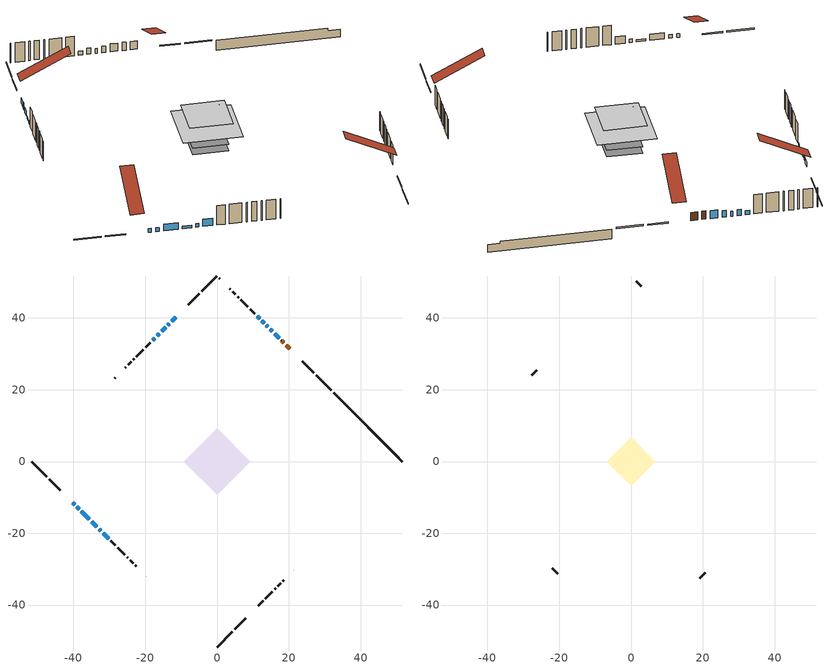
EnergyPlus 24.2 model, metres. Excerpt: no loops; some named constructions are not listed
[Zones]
conditioned space
 floor adiabatic (AdiabaticFloorConstruction): -9.31,0 0,9.31 9.31,0 0,-9.31 z3.23
 floor foundation (Slab1 construction): -5.55,0 0,5.55 5.55,0 0,-5.55 z-1.65
 floor foundation (Slab2 construction): -5.57,0 0,5.57 5.57,0 0,-5.57 z0
 wall outside (RimJoist1 construction): 0,-51.7 4.23,-47.47 / -51.7,0 -47.47,-4.23 / 0,51.7 -4.23,47.47 / 31.86,19.84 27.63,24.07 z0.79:1.09
 wall outside (RimJoist2 construction): 4.89,-46.81 8.05,-43.65 / -46.81,-4.89 -43.65,-8.05 / -4.89,46.81 -8.05,43.65 / 26.98,24.73 23.81,27.89 z0.79:1.09
 wall outside (AdiabaticWallConstruction 1): 20.31,31.4 19.26,32.45 / 18.6,33.1 17.98,33.73 z0.79:2.82
 wall outside (AdiabaticWallConstruction): -40.15,-11.56 -39.71,-11.99 / -39.06,-12.65 -38.45,-13.26 z0.79:1.71; 17.32,34.38 16.1,35.6 z0.79:2.8; 15.44,36.26 14.79,36.92 / -37.79,-13.91 -35.56,-16.14 z0.79:2.37; -11.56,40.14 -12.67,39.03 / -14.32,37.38 -15.43,36.27 / 14.13,37.57 13.78,37.93 z0.79:2.01; -13.33,38.37 -13.66,38.04 z0.79:2.58; -16.09,35.61 -16.68,35.03 / -17.33,34.37 -17.91,33.8 z0.79:1.33; -34.9,-16.8 -33.46,-18.25 z0.79:1.35; -32.8,-18.9 -32.41,-19.3 z0.79:1.68; -31.75,-19.95 -30.23,-21.47 z0.79:2.61; 13.12,38.58 12.51,39.19 z0.79:2.3; 11.85,39.85 11.21,40.49 z0.79:1.77
 wall outside (Wall1 construction): 11.56,-40.14 12.83,-38.87 / -29.58,-22.13 -28.3,-23.4 / -18.56,33.14 -19.84,31.86 / 10.55,41.15 9.28,42.43 z0.79:5.67
 wall outside (Wall2 construction): 13.49,-38.21 15.44,-36.26 / -27.64,-24.06 -25.69,-26.01 / -20.5,31.21 -22.45,29.26 / 8.62,43.08 6.67,45.03 z0.79:5.67
 wall outside (Wall3 construction): 16.1,-35.6 16.31,-35.4 / -25.04,-26.67 -24.83,-26.87 / -23.1,28.6 -23.31,28.39 / 6.01,45.69 5.81,45.9 z0.79:5.67
 wall outside (Wall4 construction): 16.96,-34.74 17.74,-33.97 / -24.17,-27.53 -23.4,-28.31 / -23.97,27.74 -24.74,26.96 / 5.15,46.55 4.37,47.33 z0.79:5.67
 wall outside (Wall5 construction): 18.39,-33.31 18.57,-33.13 / -22.74,-28.96 -22.56,-29.14 / -25.4,26.3 -25.57,26.13 / 3.72,47.99 3.54,48.16 z0.79:5.67
 wall outside (Wall8 construction): 21.36,-30.35 21.46,-30.25 / -19.78,-31.93 -19.68,-32.02 / -28.36,23.34 -28.46,23.24 / 0.76,50.95 0.66,51.05 z0.79:5.67
 wall foundation (FoundationWall1 construction): 32.52,19.18,-1.65 32.52,19.18,0.79 49.79,1.92,0.79 49.79,1.92,0.24 51.7,0,0.24 51.7,0,-1.65
 window (WindowConstruction 12): -40.14,-11.56 -39.71,-11.99 z0.79:1.7
 window (WindowConstruction 7): 17.32,34.38 16.1,35.6 z0.79:2.8
 window (WindowConstruction 8): 15.44,36.26 14.79,36.92 z0.79:2.37
 window (WindowConstruction 9): -11.56,40.14 -12.67,39.03 z0.79:2.01
 window (WindowConstruction 10): -13.33,38.37 -13.66,38.04 z0.79:2.58
 window (WindowConstruction 11): -14.32,37.38 -15.43,36.27 z0.79:2.01
 window (WindowConstruction 13): 14.13,37.57 13.78,37.93 z0.79:2.01
 window (WindowConstruction 14): -16.09,35.61 -16.67,35.03 z0.79:1.32
 window (WindowConstruction 15): -17.33,34.37 -17.91,33.8 z0.79:1.32
 window (WindowConstruction): -39.06,-12.65 -38.45,-13.26 z0.79:1.7
 window (WindowConstruction 1): -37.79,-13.91 -35.56,-16.14 z0.79:2.37
 window (WindowConstruction 2): -34.9,-16.8 -33.46,-18.25 z0.79:1.35
 window (WindowConstruction 3): -32.8,-18.9 -32.41,-19.3 z0.79:1.68
 window (WindowConstruction 4): -31.75,-19.95 -30.23,-21.47 z0.79:2.61
 window (WindowConstruction 5): 13.12,38.58 12.51,39.19 z0.79:2.3
 window (WindowConstruction 6): 11.85,39.85 11.21,40.49 z0.79:1.77
 door (Door): 20.31,31.4 19.26,32.45 z0.79:2.82
 door (Door 1): 18.6,33.1 17.98,33.73 z0.79:2.82
 ceiling adiabatic (AdiabaticFloorConstruction): 0,-9.31 9.31,0 0,9.31 -9.31,0 z3.23
attic - vented
 floor to conditioned space (Floor1 construction Reversed): -6.79,0 0,6.79 6.79,0 0,-6.79 z5.67
 floor to conditioned space (Floor2 construction Reversed): -4.76,0 0,4.76 4.76,0 0,-4.76 z5.67
 wall outside (Wall6 construction): 19.23,-32.48 20.7,-31 / -21.91,-29.8 -20.43,-31.27 / -26.23,25.47 -27.7,24 / 2.89,48.82 1.41,50.29 z0.79:5.67
 roof outside (Roof1 construction): 10.9,-40.8,5.67 3.06,-32.96,11.21 0.87,-35.15,11.21 8.71,-42.99,5.67; -40.8,-10.9,5.67 -32.96,-3.06,11.21 -35.15,-0.87,11.21 -42.99,-8.71,5.67; -10.9,40.8,5.67 -3.06,32.96,11.21 -0.87,35.15,11.21 -8.71,42.99,5.67; 20.96,30.74,5.67 13.12,22.9,11.21 15.31,20.71,11.21 23.15,28.55,5.67
[Material] Roughness=Rough; Thermal Absorptance=0.9
Name | Thickness {m} | Conductivity {W/m-K} | Density {kg/m3} | Specific Heat {J/kg-K} | Solar Absorptance | Visible Absorptance
ceiling loosefill ins | 0.169333 | 0.0480833 | 16.02 | 1046.75 | 0.7 | 0.7
ceiling stud and cavity | 0.1397 | 0.0932282 | 65.682 | 1177.47 | 0.7 | 0.7
ceiling stud and cavity 1 | 0.1397 | 0.0937792 | 65.682 | 1177.47 | 0.7 | 0.7
gypsum board | 0.0127 | 0.160291 | 801 | 837.4 | 0.6 | 0.6
[Construction]
Floor1 construction: ceiling loosefill ins, ceiling stud and cavity, gypsum board
Floor2 construction: ceiling loosefill ins, ceiling stud and cavity 1, gypsum board
[EnergyManagementSystem:Program]
infil_program: Set p_m = 0.14; Set p_s = 0.22; Set s_m = 270; Set s_s = 370; Set z_m = 9.99744; Set z_s = 4.745999476269495; Set f_t = (((s_m/z_m)^p_m)*((z_s/s_s)^p_s)); Set Tdiff = tin_s-tout_s; Set dT = @Abs Tdiff; Set c = 0.1486; Set Cs = 0.0936; Set Cw = 0.1502; Set n = 0.65; Set sft = (f_t*0.54); Set temp1 = ((c*Cw)*((sft*site_vw_s)^(2*n)))^2; Set Qinf = (((c*Cs*(dT^n))^2)+temp1)^0.5; Set Qinf = (@Max Qinf 0); Set mech_vent_house_fan_sensible_load_act = 0.0; Set mech_vent_house_fan_latent_load_act = 0.0; Set OASupInPb = out_pb_s; Set OASupInTemp = tout_s; Set OASupInW = out_wt_s; Set OASupRho = (@RhoAirFnPbTdbW OASupInPb OASupInTemp OASupInW); Set OASupCp = (@CpAirFnW OASupInW); Set OASupInEnth = (@HFnTdbW OASupInTemp OASupInW); Set ZoneTemp = tin_s; Set ZoneW = win_s; Set ZoneCp = (@CpAirFnW ZoneW); Set ZoneAirEnth = (@HFnTdbW ZoneTemp ZoneW); Set mech_vent_house_fan_cfis_act = 0.0; Set QWHV_cfis_sup = 0.0; Set QWHV_cfis_suppl_sup = 0.0; Set QWHV_cfis_suppl_exh = 0.0; Set Qrange = 0; Set Qbath = 0; Set Qdryer = 0; Set Qdryer = Qdryer + 0.0001 * clothes_dryer_exhaust_0_sch_s; Set QWHV_sup = 0.0; Set QWHV_exh = 0.0071; Set Qsupply = QWHV_sup + QWHV_cfis_sup + QWHV_cfis_suppl_sup; Set Qexhaust = Qrange + Qbath + Qdryer + QWHV_exh + QWHV_cfis_suppl_exh; Set Qfan = (@Max Qexhaust Qsupply); Set Qducts = 0; If Qducts < 0; Set Qsupply = Qsupply - Qducts; Else; Set Qexhaust = Qexhaust + Qducts; EndIf; Set Qfan_with_ducts = (@Max Qexhaust Qsupply); Set Qimb = (@Abs (Qsupply - Qexhaust)); If Qinf + Qimb > 0; Set Qtot = Qfan_with_ducts + (Qinf^2) / (Qinf + Qimb); Else; Set Qtot = Qfan_with_ducts; EndIf; Set Qinf_adj = Qtot - Qfan; Set infil_flow_act = Qinf_adj; Set infil_program_Qinf = Qinf_adj; Set infil_program_Qfan = Qfan; Set Qload = Qfan; Set Effectiveness_Sens = 0.0; Set Effectiveness_Lat = 0.0; Set Fan_MFR = Qload * OASupRho; Set ZoneInEnth = OASupInEnth; Set ZoneInTemp = OASupInTemp; Set FanTotalToCond = Fan_MFR * (ZoneInEnth - ZoneAirEnth); Set FanSensToCond = Fan_MFR * ZoneCp * (ZoneInTemp - ZoneTemp); Set FanLatToCond = FanTotalToCond - FanSensToCond; Set mech_vent_house_fan_sensible_load_act = mech_vent_house_fan_sensible_load_act + FanSensToCond; Set mech_vent_house_fan_latent_load_act = mech_vent_house_fan_latent_load_act + FanLatToCond
natural_vent_program: Set Tin = tin_s; Set Tout = tout_s; Set Wout = out_wt_s; Set Pbar = out_pb_s; Set Phiout = (@RhFnTdbWPb Tout Wout Pbar); Set MaxHR = 0.0115; Set Tnvsp = (htg_sp_s + clg_sp_s) / 2; Set NVavail = natural_vent_s; Set ClgSsnAvail = cool_season; Set Qnv = 0; Set Qwhf = 0; Set whole_house_fan_mix_act = 0; Set whole_house_fan_act = 0; If ((Wout < MaxHR) && (Tin > Tout) && (Tin > Tnvsp) && (ClgSsnAvail > 0)); Set WHF_Flow = 0; Set Adj = (Tin-Tnvsp)/(Tin-Tout); Set Adj = (@Min Adj 1); Set Adj = (@Max Adj 0); If (WHF_Flow > 0); Set Qwhf = WHF_Flow*Adj; Set whole_house_fan_mix_act = WHF_Flow*Adj; Set WHF_W = 0; Set whole_house_fan_act = WHF_W*Adj; ElseIf (NVavail > 0); Set NVArea = 0.0; Set Cs = 0.00017456044466901234; Set Cw = 3.092922551684971e-05; Set Tdiff = Tin-Tout; Set dT = (@Abs Tdiff); Set Vwind = site_vw_s; Set SGNV = NVArea*Adj*((((Cs*dT)+(Cw*(Vwind^2)))^0.5)/1000); Set MaxNV = 3.261666535750657; Set Qnv = (@Min SGNV MaxNV); EndIf; EndIf; Set natural_vent_flow_act = Qnv; Set whole_house_fan_flow_act = Qwhf; Set natural_vent_program_Qnv = Qnv; Set natural_vent_program_Qwhf = Qwhf
total_airflows_program: Set total_infil_flow_rate = 0; Set total_mechvent_flow_rate = 0; Set total_natvent_flow_rate = 0; Set total_whf_flow_rate = 0; Set total_infil_flow_rate = total_infil_flow_rate + (infil_program_Qinf * 1); Set total_mechvent_flow_rate = total_mechvent_flow_rate + (infil_program_Qfan * 1); Set total_natvent_flow_rate = total_natvent_flow_rate + (natural_vent_program_Qnv * 1); Set total_whf_flow_rate = total_whf_flow_rate + (natural_vent_program_Qwhf * 1)
total_loads_program: Set loads_htg_tot = 0; Set loads_clg_tot = 0; If htg_load_cond > 0; Set loads_htg_tot = loads_htg_tot + (htg_load_cond - clg_load_cond) * 1.0; EndIf; Set loads_htg_tot = (@Max loads_htg_tot 0); If clg_load_cond > 0; Set loads_clg_tot = loads_clg_tot + (clg_load_cond - htg_load_cond) * 0.0; EndIf; Set loads_clg_tot = (@Max loads_clg_tot 0)
unit_heater_supply_fan_disaggregate_program: Set unit_heater_supply_fan_primary_htg = 0; If unit_heater_htg_coil_s > 0; Set unit_heater_supply_fan_primary_htg = unit_heater_supply_fan_s; EndIf
unmet_hours_program: Set htg_unmet_hours = 0; Set clg_unmet_hours = 0; Set unit_htg_unmet_hours = 0; If ((DayOfYear >= 1) && (DayOfYear <= 365)); Set unit_htg_unmet_hours = unit_htg_unmet_hours + conditioned_space_htg_unmet_s; If unit_htg_unmet_hours > htg_unmet_hours; Set htg_unmet_hours = unit_htg_unmet_hours; EndIf; EndIf
water_heater_EC_adj: If WarmupFlag == 0; Set dhw_e_cons = water_heater_energy + water_heater_on_cycle_parasitic + water_heater_off_cycle_parasitic; Set water_heater_ec_adj_act = 0.0 * dhw_e_cons / 1; EndIf
[EnergyManagementSystem:ProgramCallingManager]
component_loads_program_calling_manager: EndOfZoneTimestepAfterZoneReporting; component_loads_program
fridge_schedule_program_calling_manager: BeginZoneTimestepAfterInitHeatBalance; fridge_schedule_program
infil_program_calling_manager: BeginZoneTimestepAfterInitHeatBalance; infil_program
natural_vent_program_calling_manager: BeginZoneTimestepAfterInitHeatBalance; natural_vent_program
total_airflows_program_calling_manager: EndOfZoneTimestepAfterZoneReporting; total_airflows_program
total_loads_program_calling_manager: EndOfZoneTimestepAfterZoneReporting; total_loads_program
unit_heater_supply_fan_disaggregate_program_calling_manager: EndOfSystemTimestepBeforeHVACReporting; unit_heater_supply_fan_disaggregate_program
unmet_hours_program_calling_manager: EndOfZoneTimestepBeforeZoneReporting; unmet_hours_program
water_heater_EC_adj_ProgramManager: EndOfSystemTimestepBeforeHVACReporting; water_heater_EC_adj
[EnergyManagementSystem:OutputVariable] Type of Data in Variable=Summed
Name | EMS Variable | Update Frequency | EMS Program or Subroutine | Units
unit heater supply fan disaggregate htg primary | unit_heater_supply_fan_primary_htg | SystemTimestep | unit_heater_supply_fan_disaggregate_program | J
loads_htg_tot_peakload_outvar; loads_htg_tot_annual_outvar; Energy Management System Output Variable 1; Energy Management System Output Variable 45 | loads_htg_tot | ZoneTimestep | total_loads_program | J
loads_clg_tot_peakload_outvar; loads_clg_tot_annual_outvar; Energy Management System Output Variable 2; Energy Management System Output Variable 46 | loads_clg_tot | ZoneTimestep | total_loads_program | J
htg_unmet_hours_annual_outvar; Energy Management System Output Variable 3 | htg_unmet_hours | ZoneTimestep | unmet_hours_program | hr
clg_unmet_hours_annual_outvar; Energy Management System Output Variable 4 | clg_unmet_hours | ZoneTimestep | unmet_hours_program | hr
loads_htg_roofs_annual_outvar; Energy Management System Output Variable 5 | loads_htg_roofs | ZoneTimestep | component_loads_program | J
loads_htg_ceilings_annual_outvar; Energy Management System Output Variable 6 | loads_htg_ceilings | ZoneTimestep | component_loads_program | J
loads_htg_walls_annual_outvar; Energy Management System Output Variable 7 | loads_htg_walls | ZoneTimestep | component_loads_program | J
loads_htg_rim_joists_annual_outvar; Energy Management System Output Variable 8 | loads_htg_rim_joists | ZoneTimestep | component_loads_program | J
loads_htg_foundation_walls_annual_outvar; Energy Management System Output Variable 9 | loads_htg_foundation_walls | ZoneTimestep | component_loads_program | J
loads_htg_doors_annual_outvar; Energy Management System Output Variable 10 | loads_htg_doors | ZoneTimestep | component_loads_program | J
loads_htg_windows_conduction_annual_outvar; Energy Management System Output Variable 11 | loads_htg_windows_conduction | ZoneTimestep | component_loads_program | J
loads_htg_windows_solar_annual_outvar; Energy Management System Output Variable 12 | loads_htg_windows_solar | ZoneTimestep | component_loads_program | J
loads_htg_skylights_conduction_annual_outvar; Energy Management System Output Variable 13 | loads_htg_skylights_conduction | ZoneTimestep | component_loads_program | J
loads_htg_skylights_solar_annual_outvar; Energy Management System Output Variable 14 | loads_htg_skylights_solar | ZoneTimestep | component_loads_program | J
loads_htg_floors_annual_outvar; Energy Management System Output Variable 15 | loads_htg_floors | ZoneTimestep | component_loads_program | J
loads_htg_slabs_annual_outvar; Energy Management System Output Variable 16 | loads_htg_slabs | ZoneTimestep | component_loads_program | J
loads_htg_internal_mass_annual_outvar; Energy Management System Output Variable 17 | loads_htg_internal_mass | ZoneTimestep | component_loads_program | J
loads_htg_infil_annual_outvar; Energy Management System Output Variable 18 | loads_htg_infil | ZoneTimestep | component_loads_program | J
loads_htg_natvent_annual_outvar; Energy Management System Output Variable 19 | loads_htg_natvent | ZoneTimestep | component_loads_program | J
loads_htg_mechvent_annual_outvar; Energy Management System Output Variable 20 | loads_htg_mechvent | ZoneTimestep | component_loads_program | J
loads_htg_whf_annual_outvar; Energy Management System Output Variable 21 | loads_htg_whf | ZoneTimestep | component_loads_program | J
loads_htg_ducts_annual_outvar; Energy Management System Output Variable 22 | loads_htg_ducts | ZoneTimestep | component_loads_program | J
loads_htg_intgains_annual_outvar; Energy Management System Output Variable 23 | loads_htg_intgains | ZoneTimestep | component_loads_program | J
loads_htg_lighting_annual_outvar; Energy Management System Output Variable 24 | loads_htg_lighting | ZoneTimestep | component_loads_program | J
loads_clg_roofs_annual_outvar; Energy Management System Output Variable 25 | loads_clg_roofs | ZoneTimestep | component_loads_program | J
loads_clg_ceilings_annual_outvar; Energy Management System Output Variable 26 | loads_clg_ceilings | ZoneTimestep | component_loads_program | J
loads_clg_walls_annual_outvar; Energy Management System Output Variable 27 | loads_clg_walls | ZoneTimestep | component_loads_program | J
loads_clg_rim_joists_annual_outvar; Energy Management System Output Variable 28 | loads_clg_rim_joists | ZoneTimestep | component_loads_program | J
loads_clg_foundation_walls_annual_outvar; Energy Management System Output Variable 29 | loads_clg_foundation_walls | ZoneTimestep | component_loads_program | J
loads_clg_doors_annual_outvar; Energy Management System Output Variable 30 | loads_clg_doors | ZoneTimestep | component_loads_program | J
loads_clg_windows_conduction_annual_outvar; Energy Management System Output Variable 31 | loads_clg_windows_conduction | ZoneTimestep | component_loads_program | J
loads_clg_windows_solar_annual_outvar; Energy Management System Output Variable 32 | loads_clg_windows_solar | ZoneTimestep | component_loads_program | J
loads_clg_skylights_conduction_annual_outvar; Energy Management System Output Variable 33 | loads_clg_skylights_conduction | ZoneTimestep | component_loads_program | J
loads_clg_skylights_solar_annual_outvar; Energy Management System Output Variable 34 | loads_clg_skylights_solar | ZoneTimestep | component_loads_program | J
loads_clg_floors_annual_outvar; Energy Management System Output Variable 35 | loads_clg_floors | ZoneTimestep | component_loads_program | J
loads_clg_slabs_annual_outvar; Energy Management System Output Variable 36 | loads_clg_slabs | ZoneTimestep | component_loads_program | J
loads_clg_internal_mass_annual_outvar; Energy Management System Output Variable 37 | loads_clg_internal_mass | ZoneTimestep | component_loads_program | J
loads_clg_infil_annual_outvar; Energy Management System Output Variable 38 | loads_clg_infil | ZoneTimestep | component_loads_program | J
loads_clg_natvent_annual_outvar; Energy Management System Output Variable 39 | loads_clg_natvent | ZoneTimestep | component_loads_program | J
loads_clg_mechvent_annual_outvar; Energy Management System Output Variable 40 | loads_clg_mechvent | ZoneTimestep | component_loads_program | J
loads_clg_whf_annual_outvar; Energy Management System Output Variable 41 | loads_clg_whf | ZoneTimestep | component_loads_program | J
loads_clg_ducts_annual_outvar; Energy Management System Output Variable 42 | loads_clg_ducts | ZoneTimestep | component_loads_program | J
loads_clg_intgains_annual_outvar; Energy Management System Output Variable 43 | loads_clg_intgains | ZoneTimestep | component_loads_program | J
loads_clg_lighting_annual_outvar; Energy Management System Output Variable 44 | loads_clg_lighting | ZoneTimestep | component_loads_program | J
[Schedule:Day:Interval]
interior lighting schedule day: No, 01:00, 0.108182, 04:00, 0.0901515, 05:00, 0.0991667, 06:00, 0.162273, 07:00, 0.270455, 08:00, 0.342576, 10:00, 0.369621, 11:00, 0.351591, 12:00, 0.333561, 13:00, 0.324545, 14:00, 0.31553, 15:00, 0.333561, 16:00, 0.369621, 17:00, 0.450758, 18:00, 0.585985, 19:00, 0.775303, 20:00, 0.955606, 21:00, 0.991667, 22:00, 0.712197, 23:00, 0.360606, 24:00, 0.162273
interior lighting schedule day 1: No, 01:00, 0.100909, 04:00, 0.0840909, 05:00, 0.0925, 06:00, 0.151364, 07:00, 0.252273, 08:00, 0.319545, 10:00, 0.344773, 11:00, 0.327955, 12:00, 0.311136, 13:00, 0.302727, 14:00, 0.294318, 15:00, 0.311136, 16:00, 0.344773, 17:00, 0.420455, 18:00, 0.546591, 19:00, 0.723182, 20:00, 0.891364, 21:00, 0.925, 22:00, 0.664318, 23:00, 0.336364, 24:00, 0.151364
interior lighting schedule day 2: No, 01:00, 0.0927273, 04:00, 0.0772727, 05:00, 0.085, 06:00, 0.139091, 07:00, 0.231818, 08:00, 0.293636, 10:00, 0.316818, 11:00, 0.301364, 12:00, 0.285909, 13:00, 0.278182, 14:00, 0.270455, 15:00, 0.285909, 16:00, 0.316818, 17:00, 0.386364, 18:00, 0.502273, 19:00, 0.664545, 20:00, 0.819091, 21:00, 0.85, 22:00, 0.610455, 23:00, 0.309091, 24:00, 0.139091
interior lighting schedule day 3: No, 01:00, 0.0845455, 04:00, 0.0704545, 05:00, 0.0775, 06:00, 0.126818, 07:00, 0.211364, 08:00, 0.267727, 10:00, 0.288864, 11:00, 0.274773, 12:00, 0.260682, 13:00, 0.253636, 14:00, 0.246591, 15:00, 0.260682, 16:00, 0.288864, 17:00, 0.352273, 18:00, 0.457955, 19:00, 0.605909, 20:00, 0.746818, 21:00, 0.775, 22:00, 0.556591, 23:00, 0.281818, 24:00, 0.126818
interior lighting schedule day 4: No, 01:00, 0.0763636, 04:00, 0.0636364, 05:00, 0.07, 06:00, 0.114545, 07:00, 0.190909, 08:00, 0.241818, 10:00, 0.260909, 11:00, 0.248182, 12:00, 0.235455, 13:00, 0.229091, 14:00, 0.222727, 15:00, 0.235455, 16:00, 0.260909, 17:00, 0.318182, 18:00, 0.413636, 19:00, 0.547273, 20:00, 0.674545, 21:00, 0.7, 22:00, 0.502727, 23:00, 0.254545, 24:00, 0.114545
interior lighting schedule day 5: No, 01:00, 0.0727273, 04:00, 0.0606061, 05:00, 0.0666667, 06:00, 0.109091, 07:00, 0.181818, 08:00, 0.230303, 10:00, 0.248485, 11:00, 0.236364, 12:00, 0.224242, 13:00, 0.218182, 14:00, 0.212121, 15:00, 0.224242, 16:00, 0.248485, 17:00, 0.30303, 18:00, 0.393939, 19:00, 0.521212, 20:00, 0.642424, 21:00, 0.666667, 22:00, 0.478788, 23:00, 0.242424, 24:00, 0.109091
interior lighting schedule day 6: No, 01:00, 0.0745455, 04:00, 0.0621212, 05:00, 0.0683333, 06:00, 0.111818, 07:00, 0.186364, 08:00, 0.236061, 10:00, 0.254697, 11:00, 0.242273, 12:00, 0.229848, 13:00, 0.223636, 14:00, 0.217424, 15:00, 0.229848, 16:00, 0.254697, 17:00, 0.310606, 18:00, 0.403788, 19:00, 0.534242, 20:00, 0.658485, 21:00, 0.683333, 22:00, 0.490758, 23:00, 0.248485, 24:00, 0.111818
interior lighting schedule day 7: No, 01:00, 0.08, 04:00, 0.0666667, 05:00, 0.0733333, 06:00, 0.12, 07:00, 0.2, 08:00, 0.253333, 10:00, 0.273333, 11:00, 0.26, 12:00, 0.246667, 13:00, 0.24, 14:00, 0.233333, 15:00, 0.246667, 16:00, 0.273333, 17:00, 0.333333, 18:00, 0.433333, 19:00, 0.573333, 20:00, 0.706667, 21:00, 0.733333, 22:00, 0.526667, 23:00, 0.266667, 24:00, 0.12
interior lighting schedule day 8: No, 01:00, 0.0890909, 04:00, 0.0742424, 05:00, 0.0816667, 06:00, 0.133636, 07:00, 0.222727, 08:00, 0.282121, 10:00, 0.304394, 11:00, 0.289545, 12:00, 0.274697, 13:00, 0.267273, 14:00, 0.259848, 15:00, 0.274697, 16:00, 0.304394, 17:00, 0.371212, 18:00, 0.482576, 19:00, 0.638485, 20:00, 0.78697, 21:00, 0.816667, 22:00, 0.586515, 23:00, 0.29697, 24:00, 0.133636
interior lighting schedule day 9: No, 01:00, 0.0972727, 04:00, 0.0810606, 05:00, 0.0891667, 06:00, 0.145909, 07:00, 0.243182, 08:00, 0.30803, 10:00, 0.332348, 11:00, 0.316136, 12:00, 0.299924, 13:00, 0.291818, 14:00, 0.283712, 15:00, 0.299924, 16:00, 0.332348, 17:00, 0.405303, 18:00, 0.526894, 19:00, 0.697121, 20:00, 0.859242, 21:00, 0.891667, 22:00, 0.640379, 23:00, 0.324242, 24:00, 0.145909
interior lighting schedule day 10: No, 01:00, 0.105455, 04:00, 0.0878788, 05:00, 0.0966667, 06:00, 0.158182, 07:00, 0.263636, 08:00, 0.333939, 10:00, 0.360303, 11:00, 0.342727, 12:00, 0.325152, 13:00, 0.316364, 14:00, 0.307576, 15:00, 0.325152, 16:00, 0.360303, 17:00, 0.439394, 18:00, 0.571212, 19:00, 0.755758, 20:00, 0.931515, 21:00, 0.966667, 22:00, 0.694242, 23:00, 0.351515, 24:00, 0.158182
interior lighting schedule day 11: No, 01:00, 0.109091, 04:00, 0.0909091, 05:00, 0.1, 06:00, 0.163636, 07:00, 0.272727, 08:00, 0.345455, 10:00, 0.372727, 11:00, 0.354545, 12:00, 0.336364, 13:00, 0.327273, 14:00, 0.318182, 15:00, 0.336364, 16:00, 0.372727, 17:00, 0.454545, 18:00, 0.590909, 19:00, 0.781818, 20:00, 0.963636, 21:00, 1, 22:00, 0.718182, 23:00, 0.363636, 24:00, 0.163636
interior lighting schedule default day; occupants schedule default day; clothes dryer schedule default day; cooking range schedule default day; misc plug loads schedule default day; general water use schedule default day; heating setpoint default day; cooling setpoint default day; clothes dryer exhaust 0 schedule default day; cooling season schedule day; cooling season schedule day 2; cooling season schedule default day; exterior lighting schedule default day; natural vent schedule default day: No, 24:00, 0
occupants schedule day: No, 05:00, 0.426829, 06:00, 0.719512, 07:00, 1, 08:00, 0.670732, 09:00, 0.329268, 14:00, 0.170732, 15:00, 0.231707, 16:00, 0.329268, 17:00, 0.5, 18:00, 0.670732, 19:00, 0.829268, 21:00, 1, 22:00, 0.853659, 23:00, 0.646341, 24:00, 0.426829
clothes dryer schedule day; clothes dryer exhaust 0 schedule day: No, 01:00, 0.123457, 02:00, 0.0740741, 03:00, 0.0493827, 04:00, 0.0246914, 05:00, 0.0493827, 06:00, 0.0740741, 07:00, 0.197531, 08:00, 0.395062, 09:00, 0.592593, 10:00, 0.839506, 11:00, 0.962963, 12:00, 1, 13:00, 0.91358, 14:00, 0.82716, 15:00, 0.716049, 16:00, 0.753086, 17:00, 0.679012, 18:00, 0.666667, 20:00, 0.62963, 21:00, 0.641975, 22:00, 0.666667, 23:00, 0.54321, 24:00, 0.296296
cooking range schedule day: No, 05:00, 0.0597015, 06:00, 0.11194, 07:00, 0.171642, 08:00, 0.291045, 11:00, 0.343284, 12:00, 0.402985, 13:00, 0.462687, 14:00, 0.343284, 15:00, 0.291045, 16:00, 0.402985, 17:00, 0.567164, 18:00, 1, 19:00, 0.850746, 20:00, 0.432836, 21:00, 0.291045, 22:00, 0.231343, 23:00, 0.171642, 24:00, 0.11194
misc plug loads schedule day: No, 06:00, 0.705882, 07:00, 0.745098, 08:00, 0.803922, 15:00, 0.823529, 16:00, 0.862745, 17:00, 0.921569, 18:00, 0.980392, 19:00, 1, 20:00, 0.980392, 21:00, 0.941176, 22:00, 0.862745, 23:00, 0.784314, 24:00, 0.72549
general water use schedule day: No, 01:00, 0.315068, 03:00, 0.287671, 04:00, 0.342466, 05:00, 0.369863, 06:00, 0.520548, 07:00, 0.60274, 08:00, 0.534247, 10:00, 0.506849, 11:00, 0.465753, 14:00, 0.479452, 15:00, 0.534247, 16:00, 0.589041, 17:00, 0.69863, 18:00, 0.876712, 19:00, 0.890411, 20:00, 0.986301, 21:00, 1, 22:00, 0.863014, 23:00, 0.616438, 24:00, 0.465753
heating setpoint day: No, 24:00, 21
cooling setpoint day: No, 24:00, 25
cooling season schedule day 1: No, 24:00, 1
exterior lighting schedule day: No, 01:00, 0.566667, 03:00, 0.524167, 05:00, 0.495833, 06:00, 0.5525, 07:00, 0.623333, 08:00, 0.580833, 09:00, 0.439167, 10:00, 0.354167, 12:00, 0.34, 13:00, 0.354167, 14:00, 0.396667, 15:00, 0.425, 16:00, 0.495833, 17:00, 0.623333, 18:00, 0.793333, 19:00, 0.906667, 20:00, 0.963333, 21:00, 0.991667, 22:00, 0.920833, 23:00, 0.793333, 24:00, 0.665833
exterior lighting schedule day 1: No, 01:00, 0.528571, 03:00, 0.488929, 05:00, 0.4625, 06:00, 0.515357, 07:00, 0.581429, 08:00, 0.541786, 09:00, 0.409643, 10:00, 0.330357, 12:00, 0.317143, 13:00, 0.330357, 14:00, 0.37, 15:00, 0.396429, 16:00, 0.4625, 17:00, 0.581429, 18:00, 0.74, 19:00, 0.845714, 20:00, 0.898571, 21:00, 0.925, 22:00, 0.858929, 23:00, 0.74, 24:00, 0.621071
exterior lighting schedule day 10: No, 01:00, 0.552381, 03:00, 0.510952, 05:00, 0.483333, 06:00, 0.538571, 07:00, 0.607619, 08:00, 0.56619, 09:00, 0.428095, 10:00, 0.345238, 12:00, 0.331429, 13:00, 0.345238, 14:00, 0.386667, 15:00, 0.414286, 16:00, 0.483333, 17:00, 0.607619, 18:00, 0.773333, 19:00, 0.88381, 20:00, 0.939048, 21:00, 0.966667, 22:00, 0.897619, 23:00, 0.773333, 24:00, 0.649048
exterior lighting schedule day 11: No, 01:00, 0.571429, 03:00, 0.528571, 05:00, 0.5, 06:00, 0.557143, 07:00, 0.628571, 08:00, 0.585714, 09:00, 0.442857, 10:00, 0.357143, 12:00, 0.342857, 13:00, 0.357143, 14:00, 0.4, 15:00, 0.428571, 16:00, 0.5, 17:00, 0.628571, 18:00, 0.8, 19:00, 0.914286, 20:00, 0.971429, 21:00, 1, 22:00, 0.928571, 23:00, 0.8, 24:00, 0.671429
exterior lighting schedule day 2: No, 01:00, 0.485714, 03:00, 0.449286, 05:00, 0.425, 06:00, 0.473571, 07:00, 0.534286, 08:00, 0.497857, 09:00, 0.376429, 10:00, 0.303571, 12:00, 0.291429, 13:00, 0.303571, 14:00, 0.34, 15:00, 0.364286, 16:00, 0.425, 17:00, 0.534286, 18:00, 0.68, 19:00, 0.777143, 20:00, 0.825714, 21:00, 0.85, 22:00, 0.789286, 23:00, 0.68, 24:00, 0.570714
exterior lighting schedule day 3: No, 01:00, 0.442857, 03:00, 0.409643, 05:00, 0.3875, 06:00, 0.431786, 07:00, 0.487143, 08:00, 0.453929, 09:00, 0.343214, 10:00, 0.276786, 12:00, 0.265714, 13:00, 0.276786, 14:00, 0.31, 15:00, 0.332143, 16:00, 0.3875, 17:00, 0.487143, 18:00, 0.62, 19:00, 0.708571, 20:00, 0.752857, 21:00, 0.775, 22:00, 0.719643, 23:00, 0.62, 24:00, 0.520357
exterior lighting schedule day 4: No, 01:00, 0.4, 03:00, 0.37, 05:00, 0.35, 06:00, 0.39, 07:00, 0.44, 08:00, 0.41, 09:00, 0.31, 10:00, 0.25, 12:00, 0.24, 13:00, 0.25, 14:00, 0.28, 15:00, 0.3, 16:00, 0.35, 17:00, 0.44, 18:00, 0.56, 19:00, 0.64, 20:00, 0.68, 21:00, 0.7, 22:00, 0.65, 23:00, 0.56, 24:00, 0.47
exterior lighting schedule day 5: No, 01:00, 0.380952, 03:00, 0.352381, 05:00, 0.333333, 06:00, 0.371429, 07:00, 0.419048, 08:00, 0.390476, 09:00, 0.295238, 10:00, 0.238095, 12:00, 0.228571, 13:00, 0.238095, 14:00, 0.266667, 15:00, 0.285714, 16:00, 0.333333, 17:00, 0.419048, 18:00, 0.533333, 19:00, 0.609524, 20:00, 0.647619, 21:00, 0.666667, 22:00, 0.619048, 23:00, 0.533333, 24:00, 0.447619
exterior lighting schedule day 6: No, 01:00, 0.390476, 03:00, 0.36119, 05:00, 0.341667, 06:00, 0.380714, 07:00, 0.429524, 08:00, 0.400238, 09:00, 0.302619, 10:00, 0.244048, 12:00, 0.234286, 13:00, 0.244048, 14:00, 0.273333, 15:00, 0.292857, 16:00, 0.341667, 17:00, 0.429524, 18:00, 0.546667, 19:00, 0.624762, 20:00, 0.66381, 21:00, 0.683333, 22:00, 0.634524, 23:00, 0.546667, 24:00, 0.45881
exterior lighting schedule day 7: No, 01:00, 0.419048, 03:00, 0.387619, 05:00, 0.366667, 06:00, 0.408571, 07:00, 0.460952, 08:00, 0.429524, 09:00, 0.324762, 10:00, 0.261905, 12:00, 0.251429, 13:00, 0.261905, 14:00, 0.293333, 15:00, 0.314286, 16:00, 0.366667, 17:00, 0.460952, 18:00, 0.586667, 19:00, 0.670476, 20:00, 0.712381, 21:00, 0.733333, 22:00, 0.680952, 23:00, 0.586667, 24:00, 0.492381
exterior lighting schedule day 8: No, 01:00, 0.466667, 03:00, 0.431667, 05:00, 0.408333, 06:00, 0.455, 07:00, 0.513333, 08:00, 0.478333, 09:00, 0.361667, 10:00, 0.291667, 12:00, 0.28, 13:00, 0.291667, 14:00, 0.326667, 15:00, 0.35, 16:00, 0.408333, 17:00, 0.513333, 18:00, 0.653333, 19:00, 0.746667, 20:00, 0.793333, 21:00, 0.816667, 22:00, 0.758333, 23:00, 0.653333, 24:00, 0.548333
exterior lighting schedule day 9: No, 01:00, 0.509524, 03:00, 0.47131, 05:00, 0.445833, 06:00, 0.496786, 07:00, 0.560476, 08:00, 0.522262, 09:00, 0.394881, 10:00, 0.318452, 12:00, 0.305714, 13:00, 0.318452, 14:00, 0.356667, 15:00, 0.382143, 16:00, 0.445833, 17:00, 0.560476, 18:00, 0.713333, 19:00, 0.815238, 20:00, 0.86619, 21:00, 0.891667, 22:00, 0.827976, 23:00, 0.713333, 24:00, 0.59869
[Schedule:Week:Daily]
heating setpoint Week Rule - Jan1-Dec31: heating setpoint day, heating setpoint day, heating setpoint day, heating setpoint day, heating setpoint day, heating setpoint day, heating setpoint day, heating setpoint default day, heating setpoint default day, heating setpoint default day, heating setpoint default day, heating setpoint default day
cooling setpoint Week Rule - Jan1-Dec31: cooling setpoint day, cooling setpoint day, cooling setpoint day, cooling setpoint day, cooling setpoint day, cooling setpoint day, cooling setpoint day, cooling setpoint default day, cooling setpoint default day, cooling setpoint default day, cooling setpoint default day, cooling setpoint default day
clothes dryer exhaust 0 schedule Week Rule - Jan1-Dec31: clothes dryer exhaust 0 schedule day, clothes dryer exhaust 0 schedule day, clothes dryer exhaust 0 schedule day, clothes dryer exhaust 0 schedule day, clothes dryer exhaust 0 schedule day, clothes dryer exhaust 0 schedule day, clothes dryer exhaust 0 schedule day, clothes dryer exhaust 0 schedule default day, clothes dryer exhaust 0 schedule default day, clothes dryer exhaust 0 schedule default day, clothes dryer exhaust 0 schedule default day, clothes dryer exhaust 0 schedule default day
cooling season schedule Week Rule - Jan1-May26: cooling season schedule day, cooling season schedule day, cooling season schedule day, cooling season schedule day, cooling season schedule day, cooling season schedule day, cooling season schedule day, cooling season schedule default day, cooling season schedule default day, cooling season schedule default day, cooling season schedule default day, cooling season schedule default day
cooling season schedule Week Rule - May27-Jun2: cooling season schedule day, cooling season schedule day, cooling season schedule day, cooling season schedule day, cooling season schedule day, cooling season schedule day 1, cooling season schedule day 1, cooling season schedule default day, cooling season schedule default day, cooling season schedule default day, cooling season schedule default day, cooling season schedule default day
cooling season schedule Week Rule - Jun3-Aug25: cooling season schedule day 1, cooling season schedule day 1, cooling season schedule day 1, cooling season schedule day 1, cooling season schedule day 1, cooling season schedule day 1, cooling season schedule day 1, cooling season schedule default day, cooling season schedule default day, cooling season schedule default day, cooling season schedule default day, cooling season schedule default day
cooling season schedule Week Rule - Aug26-Sep1: cooling season schedule day 1, cooling season schedule day 1, cooling season schedule day 1, cooling season schedule day 1, cooling season schedule day 1, cooling season schedule day 1, cooling season schedule day 2, cooling season schedule default day, cooling season schedule default day, cooling season schedule default day, cooling season schedule default day, cooling season schedule default day
cooling season schedule Week Rule - Sep2-Dec31: cooling season schedule day 2, cooling season schedule day 2, cooling season schedule day 2, cooling season schedule day 2, cooling season schedule day 2, cooling season schedule day 2, cooling season schedule day 2, cooling season schedule default day, cooling season schedule default day, cooling season schedule default day, cooling season schedule default day, cooling season schedule default day
exterior lighting schedule Week Rule - Apr29-May5: exterior lighting schedule day 3, exterior lighting schedule day 3, exterior lighting schedule day 4, exterior lighting schedule day 4, exterior lighting schedule day 4, exterior lighting schedule day 4, exterior lighting schedule day 4, exterior lighting schedule default day, exterior lighting schedule default day, exterior lighting schedule default day, exterior lighting schedule default day, exterior lighting schedule default day
exterior lighting schedule Week Rule - May6-May26: exterior lighting schedule day 4, exterior lighting schedule day 4, exterior lighting schedule day 4, exterior lighting schedule day 4, exterior lighting schedule day 4, exterior lighting schedule day 4, exterior lighting schedule day 4, exterior lighting schedule default day, exterior lighting schedule default day, exterior lighting schedule default day, exterior lighting schedule default day, exterior lighting schedule default day
exterior lighting schedule Week Rule - May27-Jun2: exterior lighting schedule day 4, exterior lighting schedule day 4, exterior lighting schedule day 4, exterior lighting schedule day 4, exterior lighting schedule day 4, exterior lighting schedule day 5, exterior lighting schedule day 5, exterior lighting schedule default day, exterior lighting schedule default day, exterior lighting schedule default day, exterior lighting schedule default day, exterior lighting schedule default day
exterior lighting schedule Week Rule - Jun3-Jun30: exterior lighting schedule day 5, exterior lighting schedule day 5, exterior lighting schedule day 5, exterior lighting schedule day 5, exterior lighting schedule day 5, exterior lighting schedule day 5, exterior lighting schedule day 5, exterior lighting schedule default day, exterior lighting schedule default day, exterior lighting schedule default day, exterior lighting schedule default day, exterior lighting schedule default day
exterior lighting schedule Week Rule - Jul1-Jul28: exterior lighting schedule day 6, exterior lighting schedule day 6, exterior lighting schedule day 6, exterior lighting schedule day 6, exterior lighting schedule day 6, exterior lighting schedule day 6, exterior lighting schedule day 6, exterior lighting schedule default day, exterior lighting schedule default day, exterior lighting schedule default day, exterior lighting schedule default day, exterior lighting schedule default day
exterior lighting schedule Week Rule - Jul29-Aug4: exterior lighting schedule day 6, exterior lighting schedule day 6, exterior lighting schedule day 6, exterior lighting schedule day 7, exterior lighting schedule day 7, exterior lighting schedule day 7, exterior lighting schedule day 7, exterior lighting schedule default day, exterior lighting schedule default day, exterior lighting schedule default day, exterior lighting schedule default day, exterior lighting schedule default day
exterior lighting schedule Week Rule - Aug5-Aug25: exterior lighting schedule day 7, exterior lighting schedule day 7, exterior lighting schedule day 7, exterior lighting schedule day 7, exterior lighting schedule day 7, exterior lighting schedule day 7, exterior lighting schedule day 7, exterior lighting schedule default day, exterior lighting schedule default day, exterior lighting schedule default day, exterior lighting schedule default day, exterior lighting schedule default day
exterior lighting schedule Week Rule - Aug26-Sep1: exterior lighting schedule day 7, exterior lighting schedule day 7, exterior lighting schedule day 7, exterior lighting schedule day 7, exterior lighting schedule day 7, exterior lighting schedule day 7, exterior lighting schedule day 8, exterior lighting schedule default day, exterior lighting schedule default day, exterior lighting schedule default day, exterior lighting schedule default day, exterior lighting schedule default day
exterior lighting schedule Week Rule - Sep2-Sep29: exterior lighting schedule day 8, exterior lighting schedule day 8, exterior lighting schedule day 8, exterior lighting schedule day 8, exterior lighting schedule day 8, exterior lighting schedule day 8, exterior lighting schedule day 8, exterior lighting schedule default day, exterior lighting schedule default day, exterior lighting schedule default day, exterior lighting schedule default day, exterior lighting schedule default day
exterior lighting schedule Week Rule - Sep30-Oct6: exterior lighting schedule day 8, exterior lighting schedule day 9, exterior lighting schedule day 9, exterior lighting schedule day 9, exterior lighting schedule day 9, exterior lighting schedule day 9, exterior lighting schedule day 9, exterior lighting schedule default day, exterior lighting schedule default day, exterior lighting schedule default day, exterior lighting schedule default day, exterior lighting schedule default day
exterior lighting schedule Week Rule - Oct7-Oct27: exterior lighting schedule day 9, exterior lighting schedule day 9, exterior lighting schedule day 9, exterior lighting schedule day 9, exterior lighting schedule day 9, exterior lighting schedule day 9, exterior lighting schedule day 9, exterior lighting schedule default day, exterior lighting schedule default day, exterior lighting schedule default day, exterior lighting schedule default day, exterior lighting schedule default day
exterior lighting schedule Week Rule - Oct28-Nov3: exterior lighting schedule day 9, exterior lighting schedule day 9, exterior lighting schedule day 9, exterior lighting schedule day 9, exterior lighting schedule day 10, exterior lighting schedule day 10, exterior lighting schedule day 10, exterior lighting schedule default day, exterior lighting schedule default day, exterior lighting schedule default day, exterior lighting schedule default day, exterior lighting schedule default day
exterior lighting schedule Week Rule - Nov4-Nov24: exterior lighting schedule day 10, exterior lighting schedule day 10, exterior lighting schedule day 10, exterior lighting schedule day 10, exterior lighting schedule day 10, exterior lighting schedule day 10, exterior lighting schedule day 10, exterior lighting schedule default day, exterior lighting schedule default day, exterior lighting schedule default day, exterior lighting schedule default day, exterior lighting schedule default day
exterior lighting schedule Week Rule - Nov25-Dec1: exterior lighting schedule day 10, exterior lighting schedule day 10, exterior lighting schedule day 10, exterior lighting schedule day 10, exterior lighting schedule day 10, exterior lighting schedule day 10, exterior lighting schedule day 11, exterior lighting schedule default day, exterior lighting schedule default day, exterior lighting schedule default day, exterior lighting schedule default day, exterior lighting schedule default day
exterior lighting schedule Week Rule - Dec2-Dec31: exterior lighting schedule day 11, exterior lighting schedule day 11, exterior lighting schedule day 11, exterior lighting schedule day 11, exterior lighting schedule day 11, exterior lighting schedule day 11, exterior lighting schedule day 11, exterior lighting schedule default day, exterior lighting schedule default day, exterior lighting schedule default day, exterior lighting schedule default day, exterior lighting schedule default day
natural vent schedule Week Rule - Jan1-Dec31: natural vent schedule default day, natural vent schedule default day, natural vent schedule default day, natural vent schedule default day, natural vent schedule default day, natural vent schedule default day, natural vent schedule default day, natural vent schedule default day, natural vent schedule default day, natural vent schedule default day, natural vent schedule default day, natural vent schedule default day
[Schedule:Year]
heating setpoint: heating setpoint Week Rule - Jan1-Dec31, 1, 1, 12, 31
cooling setpoint: cooling setpoint Week Rule - Jan1-Dec31, 1, 1, 12, 31
clothes dryer exhaust 0 schedule: clothes dryer exhaust 0 schedule Week Rule - Jan1-Dec31, 1, 1, 12, 31
cooling season schedule: cooling season schedule Week Rule - Jan1-May26, 1, 1, 5, 26, cooling season schedule Week Rule - May27-Jun2, 5, 27, 6, 2, cooling season schedule Week Rule - Jun3-Aug25, 6, 3, 8, 25, cooling season schedule Week Rule - Aug26-Sep1, 8, 26, 9, 1, cooling season schedule Week Rule - Sep2-Dec31, 9, 2, 12, 31
natural vent schedule: natural vent schedule Week Rule - Jan1-Dec31, 1, 1, 12, 31
